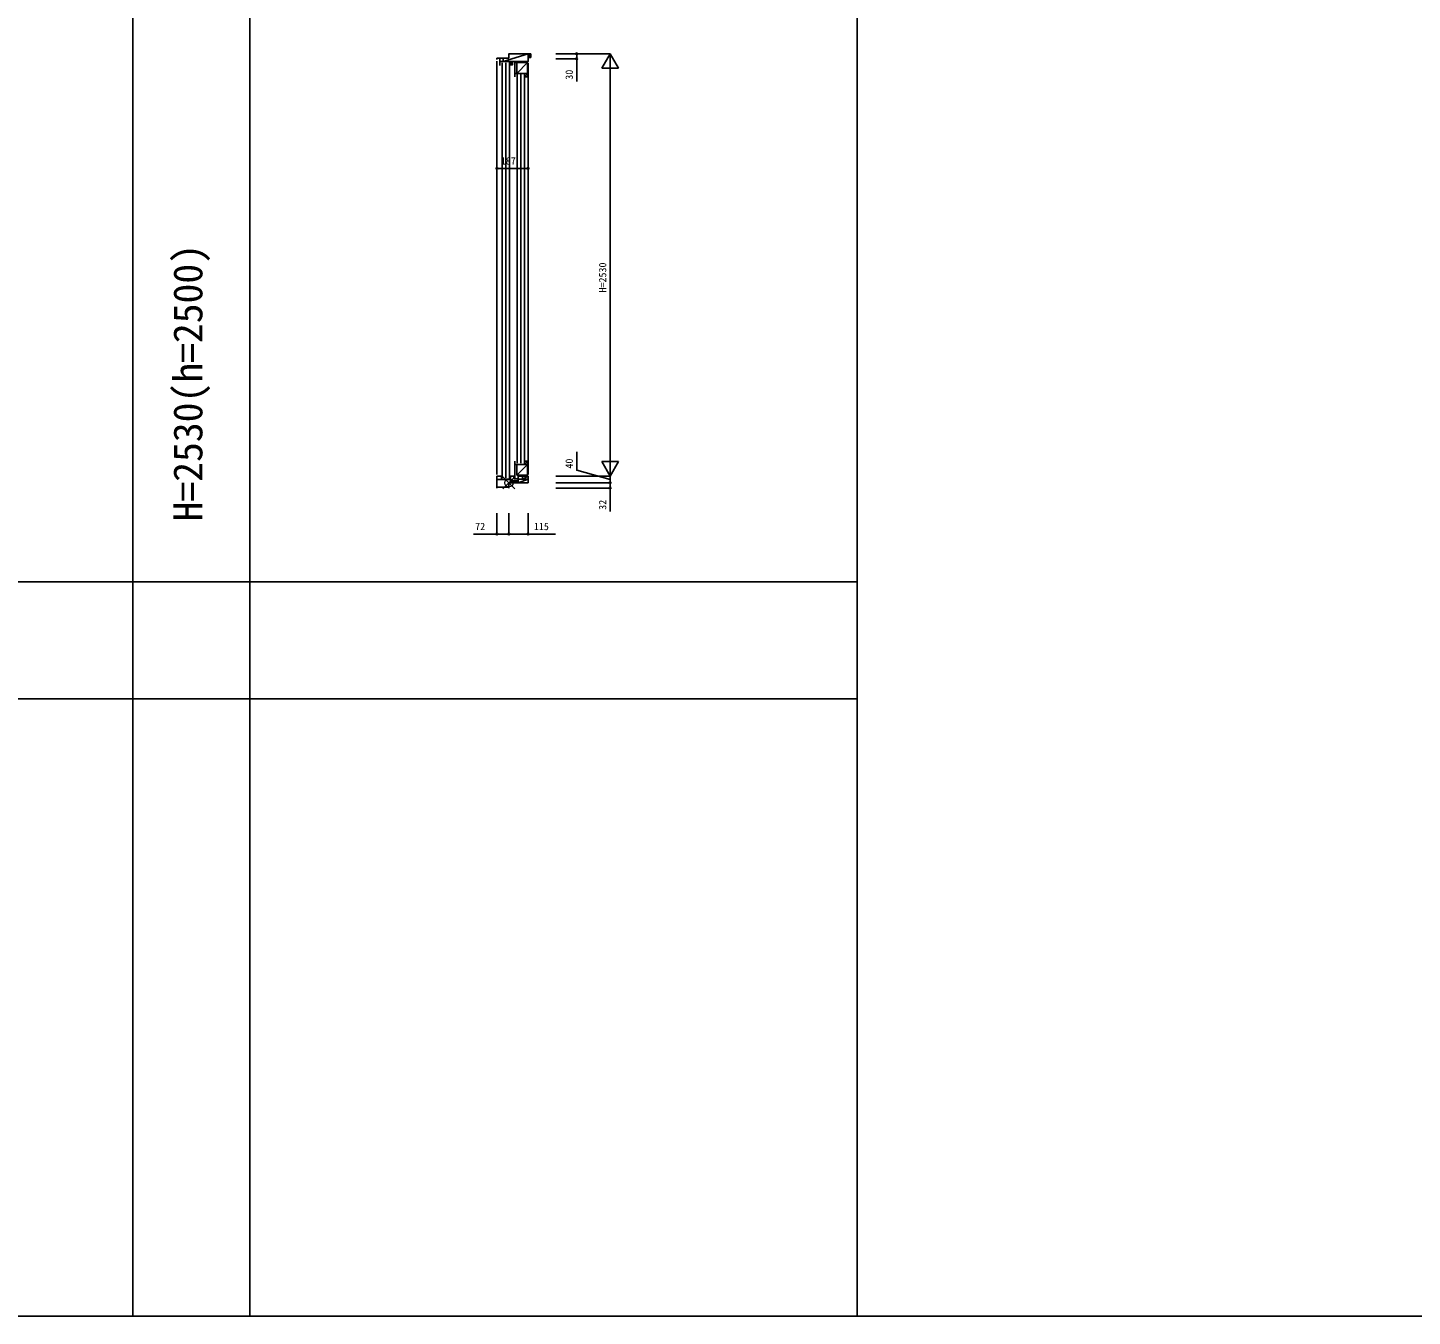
# Model space of a CAD drawing. Units: millimetres, scale not verified. Extents: x -19250 to 19250, y -14000 to 14000.
# Drawn here: x 2660 to 10955, y -14000 to -6280 of the extents above; entities that cross this region are included whole.
import ezdxf
from ezdxf.enums import TextEntityAlignment as Align

# ---------------------------------------------------------------- set-up
doc = ezdxf.new("R2010")
doc.units = ezdxf.units.MM
doc.header["$LTSCALE"] = 50
for name, color, linetype in [('0-0_0', 7, 'Continuous'), ('0-3_YKK_C1', 4, 'Continuous'), ('0-4_YKK_F1', 7, 'Continuous'), ('0-6_YKK_N1', 2, 'Continuous')]:
    doc.layers.add(name, color=color, linetype=linetype)
doc.layers.add('0-5_YKK_IN', color=1, linetype='Continuous', lineweight=18)
doc.styles.add('ＭＳ ゴシック', font='')
doc.styles.get('ＭＳ ゴシック').set_extended_font_data('MS Gothic')

msp = doc.modelspace()

# ---------------------------------------------------------------- linework, layer by layer
at = {"layer": '0-3_YKK_C1'}
for p, q in [((5470.75, -6471), (5470.75, -6462)), ((5542.75, -6462), (5470.75, -6462)), ((5487.55, -6506), (5487.55, -6462)), ((5657.75, -6436), (5507.75, -6483)), ((5507.75, -6462), (5507.75, -6483)), ((5657.75, -6436), (5674.25, -6436)), ((5657.75, -6457.51), (5674.25, -6436.01)), ((5657.75, -6457.5), (5674.25, -6457.5)), ((5674.25, -6436), (5674.25, -6457.5)), ((5470.75, -6481), (5470.75, -8956)), ((5501.75, -6490), (5501.75, -8979)), ((5524.25, -6490), (5524.25, -8979)), ((5546.75, -6490), (5546.75, -8979)), ((5563.75, -6483), (5547.25, -6503)), ((5578.75, -6553), (5653.75, -6553)), ((5590.75, -6489), (5590.75, -6553)), ((5653.75, -6489), (5590.75, -6553)), ((5637.25, -6573), (5637.25, -6553)), ((5653.75, -6553), (5637.25, -6573)), ((5653.75, -6489), (5653.75, -6573)), ((5657.75, -6493), (5657.75, -8956)), ((5591.75, -6560), (5591.75, -8889)), ((5614.25, -8889), (5614.25, -6560)), ((5636.75, -6560), (5636.75, -8889)), ((5637.25, -6573), (5653.75, -6573)), ((5578.75, -8876), (5578.75, -8977)), ((5578.75, -8896), (5653.75, -8896)), ((5590.75, -8960), (5653.75, -8896)), ((5653.75, -8876), (5637.25, -8896)), ((5470.75, -9038), (5470.75, -8966)), ((5551.75, -8987.3), (5470.75, -8987.3)), ((5470.75, -9031.7), (5542.75, -9031.7)), ((5542.75, -9038), (5542.75, -9006)), ((5657.75, -9006), (5542.75, -9006)), ((5558.75, -9003.74), (5567.49, -8995)), ((5562.15, -9006), (5573.01, -8995.14)), ((5567.8, -9006), (5578.8, -8995)), ((5573.46, -9006), (5584.46, -8995)), ((5577.25, -9006), (5577.25, -8995)), ((5579.12, -9006), (5590.12, -8995)), ((5584.77, -9006), (5595.77, -8995)), ((5590.43, -9006), (5598.35, -8998.08)), ((5596.09, -9006), (5598.35, -9003.74)), ((5598.35, -9006), (5598.35, -8966)), ((5657.75, -8966), (5598.35, -8966)), ((5657.75, -8984), (5598.35, -8984)), ((5657.75, -8984), (5598.35, -9006)), ((5623.75, -8984), (5623.75, -8966)), ((5623.75, -8984), (5657.75, -8966)), ((5657.75, -8966), (5657.75, -9006))]:
    msp.add_line(p, q, dxfattribs=at)
for points in [[(5542.75, -6462), (5542.75, -6436), (5657.75, -6436), (5657.75, -6483), (5487.55, -6483)], [(5563.75, -6483), (5563.75, -6503), (5547.25, -6503), (5547.25, -6483), (5563.75, -6503)], [(5653.75, -6489), (5578.75, -6489), (5578.75, -6573)], [(5653.75, -8876), (5653.75, -8960), (5590.75, -8960), (5590.75, -8896)], [(5653.75, -8876), (5637.25, -8876), (5637.25, -8896)], [(5470.75, -8966), (5498.75, -8966), (5498.75, -8987.3)], [(5551.75, -9006), (5551.75, -8966), (5572.75, -8966), (5572.75, -8981.5), (5598.35, -8981.5)], [(5558.75, -9006), (5558.75, -8995), (5598.35, -8995)]]:
    msp.add_lwpolyline(points, dxfattribs=at)
at = {"layer": '0-4_YKK_F1'}
for p, q in [((3290, -14000), (3290, 13300)), ((3990, -14000), (3990, 13300)), ((7630, -14000), (7630, 13300)), ((-19250, -9600), (7630, -9600)), ((-19250, -10300), (7630, -10300)), ((-19250, -14000), (19250, -14000))]:
    msp.add_line(p, q, dxfattribs=at)
at = {"layer": '0-5_YKK_IN'}
for p, q in [((5578.11, -8970.64), (5507.39, -9041.36)), ((5578.11, -9041.36), (5507.39, -8970.64))]:
    msp.add_line(p, q, dxfattribs=at)
msp.add_circle((5542.75, -9006), 25, dxfattribs=at)
at = {"layer": '0-6_YKK_N1'}
for p, q in [((5823.25, -6436), (6149.25, -6436)), ((5824.25, -6466), (5949.25, -6466)), ((6149.25, -6436), (6099.25, -6522.6)), ((6149.25, -8966), (6149.25, -6436)), ((6149.25, -6436), (6199.25, -6522.6)), ((6099.25, -6522.6), (6199.25, -6522.6)), ((5470.75, -7247.83), (5470.75, -7122.83)), ((5657.75, -7122.83), (5470.75, -7122.83)), ((5657.75, -7247.83), (5657.75, -7122.83)), ((6149.25, -8966), (6099.25, -8879.4)), ((6199.25, -8879.4), (6099.25, -8879.4)), ((6149.25, -8966), (6199.25, -8879.4)), ((5823.25, -8966), (6149.25, -8966)), ((5823.25, -9006), (6149.25, -9006)), ((5823.25, -9038), (6149.25, -9038)), ((6149.25, -9006), (6149.25, -8966)), ((5470.75, -9188), (5470.75, -9313)), ((5657.75, -9188), (5657.75, -9313)), ((5542.75, -9313), (5657.75, -9313)), ((5822.54, -9313), (5657.75, -9313))]:
    msp.add_line(p, q, dxfattribs=at)
for points in [[(5949.25, -6436), (5949.25, -6466), (5949.25, -6601)], [(6149.25, -8986), (5949.25, -8931), (5949.25, -8821)], [(6149.25, -9006), (6149.25, -9038), (6149.25, -9178)], [(5542.75, -9188), (5542.75, -9313), (5470.75, -9313), (5330.75, -9313)]]:
    msp.add_lwpolyline(points, dxfattribs=at)
for centre in [(5949.25, -6436), (5949.25, -6466), (5470.75, -7122.83), (5657.75, -7122.83), (6149.25, -9006), (6149.25, -9038), (5470.75, -9313), (5542.75, -9313), (5657.75, -9313)]:
    msp.add_circle(centre, 5, dxfattribs=at)

# ---------------------------------------------------------------- texts
at = {"layer": '0-0_0', "color": 3, "style": 'ＭＳ ゴシック'}
msp.add_text('H=2530(h=2500)', height=174.5, rotation=90, dxfattribs=at).set_placement((3759, -9237.5), align=Align.BOTTOM_LEFT)
at = {"layer": '0-6_YKK_N1', "style": 'ＭＳ ゴシック'}
for s, p in [('30', (5939.25, -6591)), ('H=2530', (6139.25, -7866)), ('40', (5939.25, -8921)), ('32', (6139.25, -9168))]:
    msp.add_text(s, height=43.99, rotation=90, dxfattribs=at).set_placement(p, align=Align.BOTTOM_LEFT)
for s, p in [('187', (5494.25, -7112.83)), ('72', (5340.75, -9303)), ('115', (5692.54, -9303))]:
    msp.add_text(s, height=43.99, dxfattribs=at).set_placement(p, align=Align.BOTTOM_LEFT)

doc.saveas('drawing.dxf')
